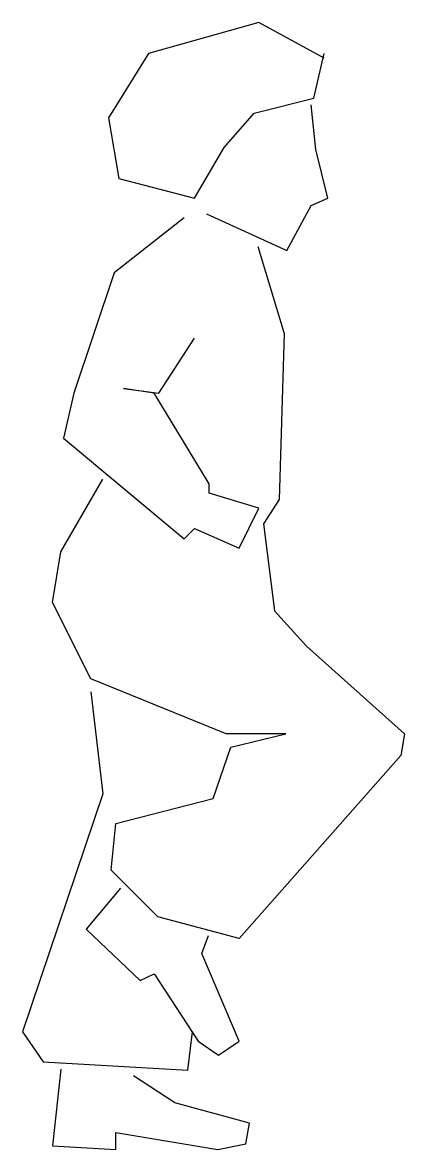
# Model space of a CAD drawing. Extents: x 51175 to 51531, y 15733 to 16783.
import ezdxf

# ---------------------------------------------------------------- set-up
doc = ezdxf.new("R2010")
doc.units = 0
doc.header["$LTSCALE"] = 1270
doc.header["$MEASUREMENT"] = 0
doc.layers.get('0').update_dxf_attribs({"linetype": 'CONTINUOUS'})

msp = doc.modelspace()

# ---------------------------------------------------------------- linework, layer by layer
at = {"linetype": 'CONTINUOUS'}
for p, q in [((51395.509, 16783.013), (51292.849, 16754.303)), ((51456.409, 16749.953), (51395.509, 16783.013)), ((51292.849, 16754.303), (51255.439, 16694.273)), ((51446.839, 16712.543), (51456.409, 16754.303)), ((51391.159, 16698.623), (51446.839, 16712.543)), ((51363.319, 16666.433), (51391.159, 16698.623)), ((51448.579, 16664.693), (51444.229, 16706.453)), ((51255.439, 16694.273), (51265.009, 16637.723)), ((51335.479, 16619.453), (51363.319, 16666.433)), ((51459.889, 16619.453), (51448.579, 16664.693)), ((51265.009, 16637.723), (51335.479, 16619.453)), ((51421.609, 16570.733), (51444.229, 16612.493)), ((51444.229, 16612.493), (51459.889, 16619.453)), ((51346.789, 16604.663), (51421.609, 16570.733)), ((51325.909, 16601.183), (51260.659, 16549.853)), ((51394.639, 16574.213), (51418.999, 16493.303)), ((51260.659, 16549.853), (51223.249, 16437.623)), ((51302.419, 16437.623), (51335.479, 16488.953)), ((51418.999, 16493.303), (51414.649, 16338.443)), ((51223.249, 16437.623), (51213.679, 16395.863)), ((51269.359, 16441.973), (51302.419, 16437.623)), ((51298.069, 16437.623), (51269.359, 16441.973)), ((51349.399, 16353.233), (51298.069, 16437.623)), ((51213.679, 16395.863), (51325.909, 16301.903)), ((51211.069, 16289.723), (51250.219, 16357.583)), ((51349.399, 16344.533), (51349.399, 16353.233)), ((51395.509, 16330.613), (51349.399, 16344.533)), ((51377.239, 16293.203), (51395.509, 16330.613)), ((51414.649, 16338.443), (51399.859, 16315.823)), ((51325.909, 16301.903), (51335.479, 16311.473)), ((51335.479, 16311.473), (51377.239, 16293.203)), ((51399.859, 16315.823), (51410.299, 16234.913)), ((51203.239, 16242.743), (51211.069, 16289.723)), ((51238.909, 16171.403), (51203.239, 16242.743)), ((51410.299, 16234.913), (51439.879, 16201.853)), ((51439.879, 16201.853), (51531.229, 16120.073)), ((51365.059, 16120.073), (51238.909, 16171.403)), ((51238.909, 16159.223), (51250.219, 16064.393)), ((51420.739, 16120.073), (51365.059, 16120.073)), ((51369.409, 16107.893), (51420.739, 16120.073)), ((51531.229, 16120.073), (51527.749, 16100.063)), ((51352.879, 16060.043), (51369.409, 16107.893)), ((51527.749, 16100.063), (51377.239, 15929.543)), ((51250.219, 16064.393), (51175.399, 15842.543)), ((51262.399, 16036.553), (51352.879, 16060.043)), ((51258.049, 15993.053), (51262.399, 16036.553)), ((51301.549, 15949.553), (51258.049, 15993.053)), ((51266.749, 15976.523), (51234.559, 15938.243)), ((51377.239, 15929.543), (51301.549, 15949.553)), ((51234.559, 15938.243), (51285.019, 15890.393)), ((51342.439, 15915.623), (51348.529, 15932.153)), ((51377.239, 15833.843), (51342.439, 15915.623)), ((51285.019, 15890.393), (51298.069, 15896.483)), ((51298.069, 15896.483), (51338.959, 15833.843)), ((51175.399, 15842.543), (51194.539, 15814.703)), ((51329.389, 15806.873), (51333.739, 15842.543)), ((51338.959, 15833.843), (51358.099, 15820.793)), ((51358.099, 15820.793), (51377.239, 15833.843)), ((51194.539, 15814.703), (51329.389, 15806.873)), ((51211.069, 15807.743), (51203.239, 15736.403)), ((51317.209, 15776.423), (51278.929, 15801.653)), ((51386.809, 15757.283), (51317.209, 15776.423)), ((51383.329, 15738.143), (51386.809, 15757.283)), ((51262.399, 15748.583), (51357.229, 15732.923)), ((51262.399, 15732.923), (51262.399, 15748.583)), ((51203.239, 15736.403), (51262.399, 15732.923)), ((51357.229, 15732.923), (51383.329, 15738.143))]:
    msp.add_line(p, q, dxfattribs=at)

doc.saveas('drawing.dxf')
